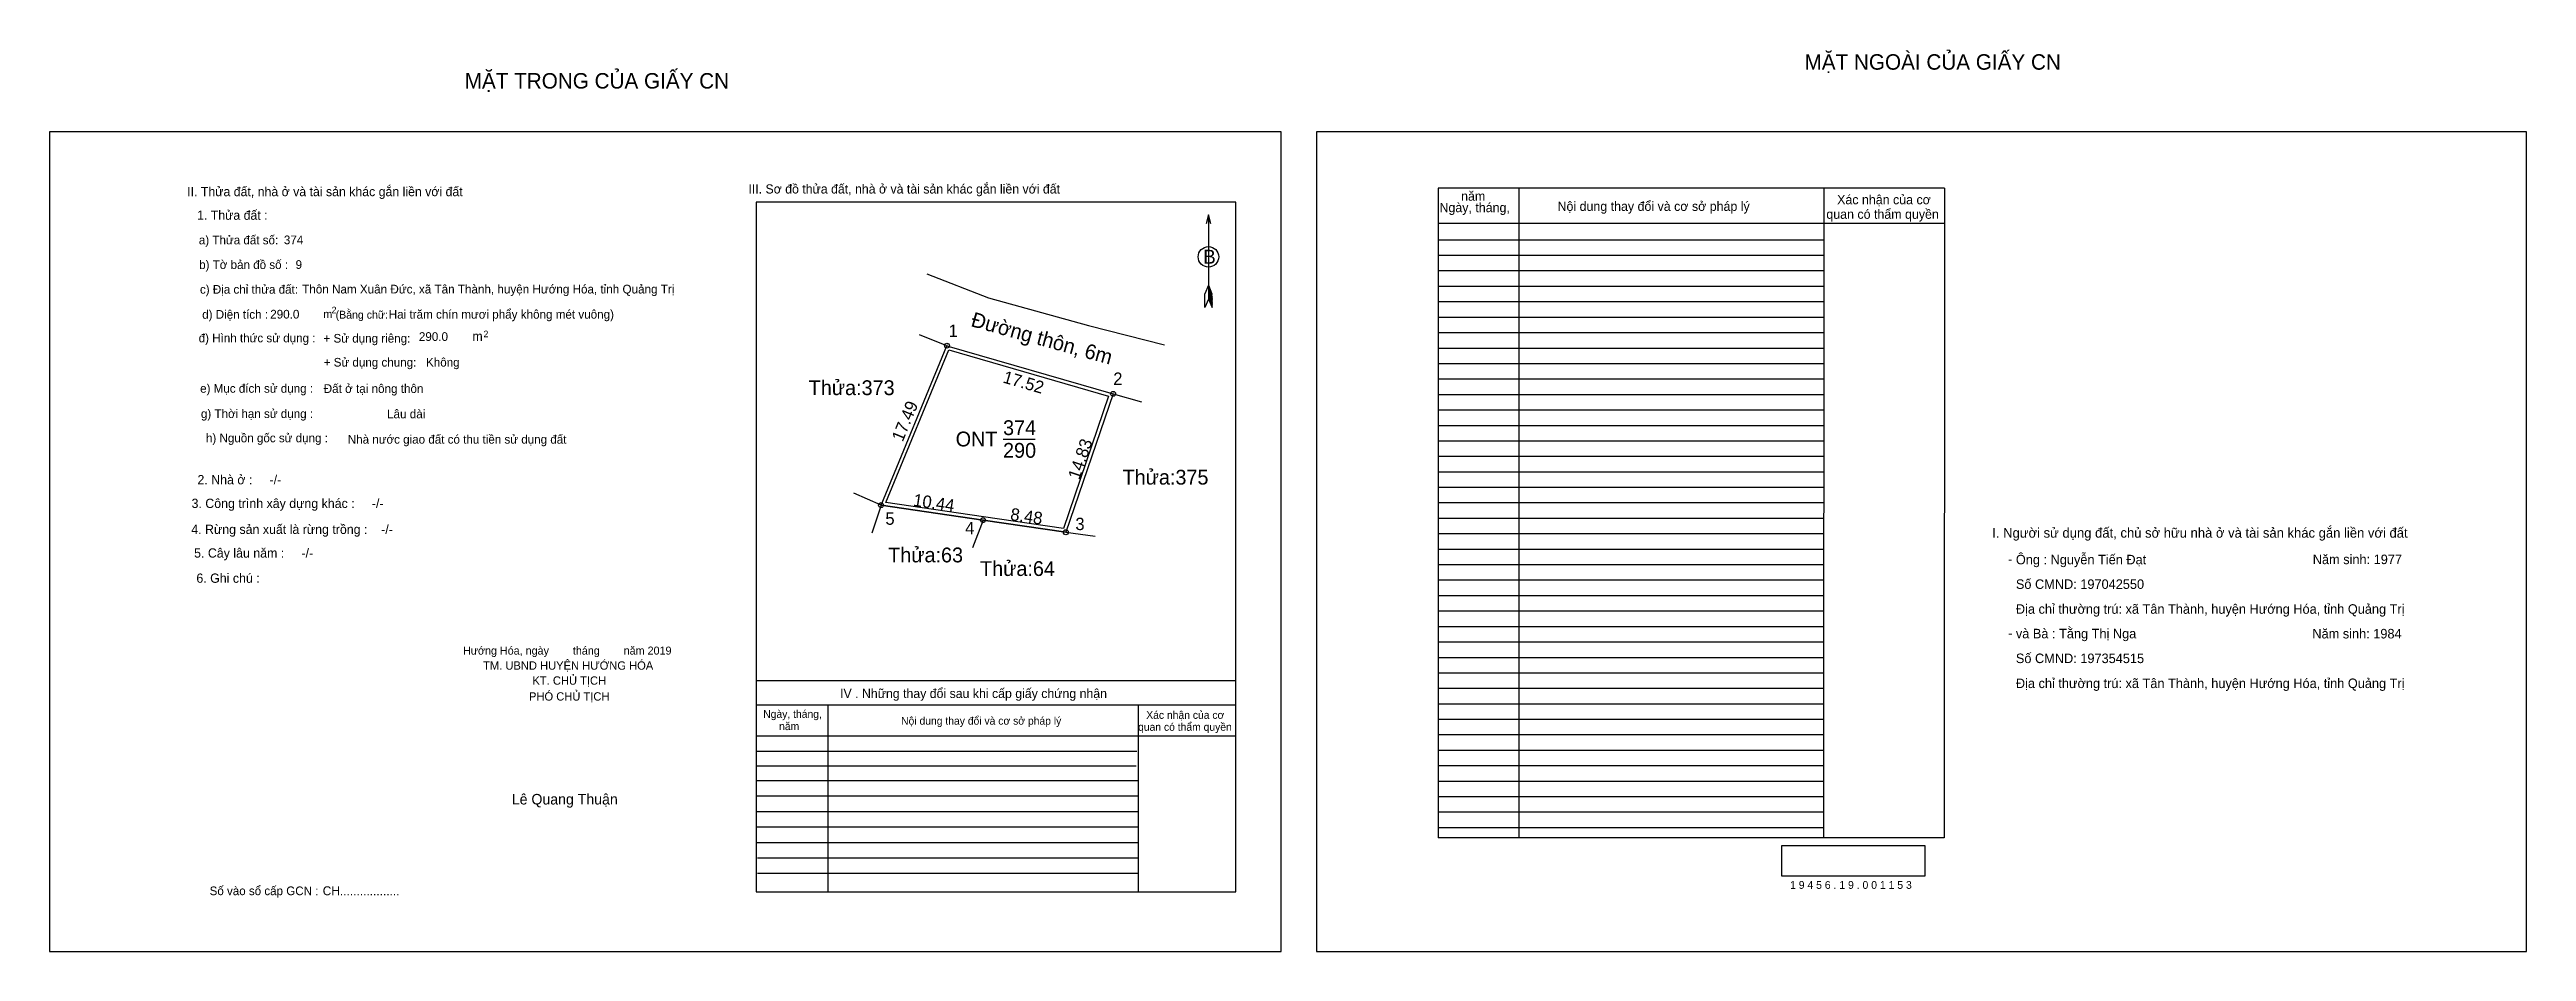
# Model space of a CAD drawing. Extents: x 539415 to 539666, y 1836837 to 1836928.
import ezdxf

# ---------------------------------------------------------------- set-up
doc = ezdxf.new("R2010")
doc.units = 0
for name, color, linetype in [('Default', 7, 'Continuous'), ('Level 1', 7, 'Continuous'), ('Level 10', 7, 'Continuous'), ('Level 11', 7, 'Continuous'), ('Level 13', 7, 'Continuous'), ('Level 27', 7, 'Continuous'), ('Level 35', 7, 'Continuous'), ('Level 36', 7, 'Continuous'), ('Level 40', 7, 'Continuous'), ('Level 49', 7, 'Continuous'), ('Level 5', 7, 'Continuous'), ('Level 52', 7, 'Continuous'), ('Level 55', 7, 'Continuous'), ('Level 6', 7, 'Continuous'), ('Level 7', 7, 'Continuous'), ('Level 8', 7, 'Continuous'), ('Level 9', 7, 'Continuous')]:
    doc.layers.add(name, color=color, linetype=linetype)

msp = doc.modelspace()

# ---------------------------------------------------------------- linework, layer by layer
at = {"layer": 'Level 1'}
for p, q in [((539414.66, 1836920.05), (539414.66, 1836920.05)), ((539543.02, 1836920.05), (539543.02, 1836920.05)), ((539532.08, 1836911.65), (539532.08, 1836903.11)), ((539531.71, 1836902.24), (539531.72, 1836903.65)), ((539532.08, 1836903.11), (539531.71, 1836902.24)), ((539532.08, 1836904.52), (539531.72, 1836903.65)), ((539532.08, 1836904.52), (539532.44, 1836903.65)), ((539532.08, 1836904.4), (539532.44, 1836903.53)), ((539532.08, 1836904.28), (539532.44, 1836903.4)), ((539532.08, 1836904.16), (539532.45, 1836903.28)), ((539532.08, 1836904.03), (539532.45, 1836903.15)), ((539532.08, 1836903.91), (539532.45, 1836903.02)), ((539532.08, 1836903.79), (539532.45, 1836902.9)), ((539532.08, 1836903.66), (539532.45, 1836902.77)), ((539532.08, 1836903.54), (539532.45, 1836902.64)), ((539532.08, 1836903.42), (539532.45, 1836902.52)), ((539532.08, 1836903.3), (539532.46, 1836902.39)), ((539532.08, 1836903.11), (539532.46, 1836902.24)), ((539532.46, 1836902.24), (539532.44, 1836903.65)), ((539539.45, 1836836.98), (539539.45, 1836836.98)), ((539665.62, 1836836.98), (539665.62, 1836836.98))]:
    msp.add_line(p, q, dxfattribs=at)
msp.add_lwpolyline([(539532.33, 1836910.74), (539532.08, 1836911.65), (539531.84, 1836910.74)], dxfattribs=at)
msp.add_circle((539532.08, 1836907.38), 1.04, dxfattribs=at)
at = {"layer": 'Level 10'}
for p, q in [((539498.91, 1836882.22), (539509.24, 1836880.7)), ((539509.24, 1836880.7), (539517.63, 1836879.47))]:
    msp.add_line(p, q, dxfattribs=at)
for points in [[(539522.42, 1836893.5), (539517.63, 1836879.47), (539509.24, 1836880.7), (539498.91, 1836882.22), (539505.59, 1836898.38)], [(539521.97, 1836893.27), (539517.39, 1836879.86), (539509.29, 1836881.05), (539499.4, 1836882.5), (539505.79, 1836897.96)]]:
    msp.add_lwpolyline(points, close=True, dxfattribs=at)
at = {"layer": 'Level 11'}
for centre in [(539505.59, 1836898.38), (539522.42, 1836893.5), (539522.42, 1836893.5), (539498.91, 1836882.22), (539509.24, 1836880.7), (539517.63, 1836879.47)]:
    msp.add_circle(centre, 0.25, dxfattribs=at)
at = {"layer": 'Level 27'}
for p, q in [((539505.59, 1836898.38), (539502.8, 1836899.47)), ((539522.42, 1836893.5), (539525.31, 1836892.69)), ((539498.91, 1836882.22), (539496.16, 1836883.42)), ((539498.91, 1836882.22), (539497.96, 1836879.37)), ((539509.24, 1836880.7), (539508.16, 1836877.9)), ((539517.63, 1836879.47), (539520.6, 1836879.08))]:
    msp.add_line(p, q, dxfattribs=at)
at = {"layer": 'Level 35'}
for p, q in [((539503.54, 1836905.65), (539509.8, 1836903.23)), ((539509.8, 1836903.23), (539519.92, 1836900.43)), ((539519.92, 1836900.43), (539527.62, 1836898.47))]:
    msp.add_line(p, q, dxfattribs=at)
at = {"layer": 'Level 40'}
msp.add_lwpolyline([(539414.66, 1836836.98), (539539.45, 1836836.98), (539539.45, 1836920.05), (539414.66, 1836920.05)], close=True, dxfattribs=at)
at = {"layer": 'Level 52'}
for p, q in [((539606.66, 1836914.34), (539555.34, 1836914.34)), ((539555.34, 1836914.34), (539555.34, 1836848.49)), ((539563.52, 1836914.34), (539563.52, 1836848.49)), ((539594.42, 1836914.34), (539594.4, 1836848.49)), ((539606.66, 1836914.34), (539606.63, 1836848.49)), ((539606.66, 1836910.76), (539555.34, 1836910.76)), ((539594.42, 1836909.08), (539555.34, 1836909.08)), ((539594.42, 1836907.51), (539555.34, 1836907.51)), ((539594.42, 1836905.95), (539555.34, 1836905.95)), ((539594.42, 1836904.38), (539555.34, 1836904.38)), ((539594.42, 1836902.81), (539555.34, 1836902.81)), ((539594.42, 1836901.24), (539555.34, 1836901.24)), ((539594.42, 1836899.68), (539555.34, 1836899.68)), ((539594.42, 1836898.11), (539555.34, 1836898.11)), ((539594.42, 1836896.54), (539555.34, 1836896.54)), ((539594.42, 1836894.97), (539555.34, 1836894.97)), ((539594.42, 1836893.41), (539555.34, 1836893.41)), ((539594.41, 1836891.84), (539555.34, 1836891.84)), ((539594.41, 1836890.27), (539555.34, 1836890.27)), ((539594.41, 1836888.71), (539555.34, 1836888.71)), ((539594.41, 1836887.14), (539555.34, 1836887.14)), ((539594.41, 1836885.57), (539555.34, 1836885.57)), ((539594.41, 1836884), (539555.34, 1836884)), ((539594.41, 1836882.44), (539555.34, 1836882.44)), ((539594.41, 1836880.87), (539555.34, 1836880.87)), ((539594.41, 1836879.3), (539555.34, 1836879.3)), ((539594.41, 1836877.73), (539555.34, 1836877.73)), ((539594.41, 1836876.17), (539555.34, 1836876.17)), ((539594.41, 1836874.6), (539555.34, 1836874.6)), ((539594.41, 1836873.03), (539555.34, 1836873.03)), ((539594.41, 1836871.46), (539555.34, 1836871.46)), ((539594.41, 1836869.9), (539555.34, 1836869.9)), ((539594.41, 1836868.33), (539555.34, 1836868.33)), ((539594.41, 1836866.76), (539555.34, 1836866.76)), ((539594.41, 1836865.2), (539555.34, 1836865.2)), ((539594.4, 1836863.63), (539555.34, 1836863.63)), ((539594.4, 1836862.06), (539555.34, 1836862.06)), ((539594.4, 1836860.49), (539555.34, 1836860.49)), ((539594.4, 1836858.93), (539555.34, 1836858.93)), ((539594.4, 1836857.36), (539555.34, 1836857.36)), ((539594.4, 1836855.79), (539555.34, 1836855.79)), ((539594.4, 1836854.22), (539555.34, 1836854.22)), ((539594.4, 1836852.66), (539555.34, 1836852.66)), ((539594.4, 1836851.09), (539555.34, 1836851.09)), ((539594.4, 1836849.52), (539555.34, 1836849.52)), ((539606.63, 1836848.49), (539555.34, 1836848.49))]:
    msp.add_line(p, q, dxfattribs=at)
msp.add_lwpolyline([(539543.02, 1836836.98), (539665.62, 1836836.98), (539665.62, 1836920.05), (539543.02, 1836920.05)], close=True, dxfattribs=at)
at = {"layer": 'Level 6'}
msp.add_lwpolyline([(539590.19, 1836847.73), (539604.67, 1836847.73), (539604.67, 1836844.62), (539590.19, 1836844.62)], close=True, dxfattribs=at)
at = {"layer": 'Level 7'}
for p, q in [((539524.83, 1836857.25), (539486.26, 1836857.25)), ((539524.76, 1836855.77), (539486.26, 1836855.77)), ((539524.96, 1836854.28), (539486.26, 1836854.28)), ((539524.96, 1836852.71), (539486.26, 1836852.71)), ((539524.96, 1836851.15), (539486.26, 1836851.15)), ((539524.96, 1836849.58), (539486.26, 1836849.58)), ((539524.96, 1836848.01), (539486.26, 1836848.01)), ((539524.96, 1836846.44), (539486.38, 1836846.44)), ((539524.96, 1836844.88), (539486.38, 1836844.88))]:
    msp.add_line(p, q, dxfattribs=at)
at = {"layer": 'Level 8'}
for p, q in [((539534.84, 1836912.94), (539486.26, 1836912.94)), ((539486.26, 1836912.94), (539486.26, 1836843.03)), ((539534.84, 1836843.03), (539534.84, 1836912.94)), ((539534.84, 1836864.41), (539486.26, 1836864.41)), ((539534.84, 1836861.95), (539486.26, 1836861.95)), ((539493.51, 1836861.95), (539493.51, 1836843.03)), ((539524.96, 1836861.95), (539524.96, 1836843.03)), ((539534.84, 1836858.81), (539486.26, 1836858.81)), ((539486.26, 1836843.03), (539534.84, 1836843.03))]:
    msp.add_line(p, q, dxfattribs=at)
at = {"layer": 'Level 9'}
msp.add_line((539511.27, 1836888.92), (539514.53, 1836888.92), dxfattribs=at)

# ---------------------------------------------------------------- texts
at = {"layer": 'Default'}
for s, p in [('e) Mục đích sử dụng :', (539429.92, 1836893.61)), ('g) Thời hạn sử dụng :', (539430, 1836891.05)), ('h) Nguồn gốc sử dụng :', (539430.51, 1836888.59)), ('Nhà nước giao đất có thu tiền sử dụng đất', (539444.88, 1836888.45))]:
    msp.add_text(s, height=0.8793, dxfattribs=at).set_placement(p)
at = {"layer": 'Level 1'}
msp.add_text('B', height=1.41, dxfattribs=at).set_placement((539531.56, 1836906.69))
at = {"layer": 'Level 13'}
for s, p in [('ONT', (539506.47, 1836888.17)), ('374', (539511.27, 1836889.32)), ('290', (539511.27, 1836887.02))]:
    msp.add_text(s, height=1.5, dxfattribs=at).set_placement(p)
at = {"layer": 'Level 36'}
for s, p in [('Thửa:373', (539491.58, 1836893.37)), ('Thửa:375', (539523.38, 1836884.3)), ('Thửa:63', (539499.63, 1836876.42)), ('Thửa:64', (539508.94, 1836875.04))]:
    msp.add_text(s, height=1.5, dxfattribs=at).set_placement(p)
at = {"layer": 'Level 49'}
for s, rotation, p in [('17.52', 343.83, (539511.17, 1836894.66)), ('17.49', 67.5414, (539501.1, 1836888.57)), ('14.83', 71.1495, (539519, 1836884.72)), ('10.44', 351.6429, (539502.11, 1836882.15)), ('8.48', 351.6429, (539511.95, 1836880.71))]:
    msp.add_text(s, height=1.25, rotation=rotation, dxfattribs=at).set_placement(p)
at = {"layer": 'Level 5'}
msp.add_text('Đường thôn, 6m', height=1.5, rotation=344.5343, dxfattribs=at).set_placement((539507.93, 1836900.37))
at = {"layer": 'Level 52'}
for s, height, p in [('Ngày, tháng,', 0.9404, (539555.49, 1836911.91)), ('năm', 0.94, (539557.68, 1836913.07)), ('Nội dung thay đổi và cơ sở pháp lý', 0.9404, (539567.45, 1836912.04)), (' quan có thẩm quyền', 0.9404, (539594.34, 1836911.24)), ('Xác nhận của cơ', 0.9404, (539595.78, 1836912.71))]:
    msp.add_text(s, height=height, dxfattribs=at).set_placement(p)
at = {"layer": 'Level 55'}
for s, height, p in [('373', 0.055, (539505.53, 1836898.32)), ('373', 0.055, (539505.53, 1836898.32)), ('1', 0.2, (539505.53, 1836898.38)), ('0', 0.055, (539505.57, 1836898.32)), ('375', 0.055, (539522.36, 1836893.45)), ('2', 0.2, (539522.35, 1836893.5)), ('0', 0.055, (539522.4, 1836893.45)), ('5', 0.2, (539498.85, 1836882.22)), ('373', 0.055, (539498.85, 1836882.17)), ('373', 0.055, (539498.85, 1836882.17)), ('63', 0.055, (539498.87, 1836882.17)), ('63', 0.055, (539498.87, 1836882.17)), ('4', 0.2, (539509.17, 1836880.7)), ('63', 0.055, (539509.21, 1836880.65)), ('64', 0.055, (539509.2, 1836880.65)), ('63', 0.055, (539509.21, 1836880.65)), ('375', 0.055, (539517.57, 1836879.42)), ('3', 0.2, (539517.57, 1836879.47)), ('64', 0.055, (539517.59, 1836879.42))]:
    msp.add_text(s, height=height, dxfattribs=at).set_placement(p)
at = {"layer": 'Level 6'}
for s, height, p in [('374', 0.883, (539438.4, 1836908.66)), ('9', 0.883, (539439.59, 1836906.16)), ('Thôn Nam Xuân Đức, xã Tân Thành, huyện Hướng Hóa, tỉnh Quảng Trị', 0.884, (539440.26, 1836903.67)), ('Hai trăm chín mươi phẩy không mét vuông)', 0.8827, (539449.03, 1836901.12)), ('290.0', 0.883, (539437.02, 1836901.13)), ('290.0', 0.883, (539452.08, 1836898.86)), ('Đất ở tại nông thôn', 0.884, (539442.44, 1836893.59)), ('Lâu dài', 0.884, (539448.86, 1836891.02)), ('Ông : Nguyễn Tiến Đạt', 0.9655, (539613.89, 1836876.22)), ('Năm sinh: 1977', 0.9655, (539643.97, 1836876.24)), ('Số CMND: 197042550', 0.9655, (539613.89, 1836873.73)), ('Địa chỉ thường trú: xã Tân Thành, huyện Hướng Hóa, tỉnh Quảng Trị', 0.9655, (539613.89, 1836871.21)), ('và Bà : Tằng Thị Nga', 0.9655, (539613.89, 1836868.72)), ('Năm sinh: 1984', 0.9655, (539643.93, 1836868.71)), ('Số CMND: 197354515', 0.9655, (539613.89, 1836866.21)), ('Địa chỉ thường trú: xã Tân Thành, huyện Hướng Hóa, tỉnh Quảng Trị', 0.9655, (539613.89, 1836863.68)), ('1 9 4 5 6 . 1 9 . 0 0 1 1 5 3', 0.7899, (539591.01, 1836843.33))]:
    msp.add_text(s, height=height, dxfattribs=at).set_placement(p)
at = {"layer": 'Level 7'}
for s, height, p in [('MẶT NGOÀI CỦA GIẤY CN', 1.5673, (539592.48, 1836926.35)), ('MẶT TRONG CỦA GIẤY CN', 1.5673, (539456.73, 1836924.44)), ('II. Thửa đất, nhà ở và tài sản khác gắn liền với đất', 0.9325, (539428.61, 1836913.53)), ('III. Sơ đồ thửa đất, nhà ở và tài sản khác gắn liền với đất', 0.9325, (539485.47, 1836913.8)), ('1. Thửa đất :', 0.9325, (539429.61, 1836911.14)), ('a) Thửa đất số:', 0.8793, (539429.79, 1836908.65)), ('b) Tờ bản đồ số :', 0.8793, (539429.82, 1836906.15)), ('c) Địa chỉ thửa đất:', 0.8793, (539429.9, 1836903.65)), ('d) Diện tích :', 0.8793, (539430.13, 1836901.11)), ('2', 0.666, (539443.24, 1836901.66)), ('(Bằng chữ:', 0.799, (539443.65, 1836901.12)), ('đ) Hình thức sử dụng :', 0.8793, (539429.77, 1836898.72)), ('m', 0.799, (539442.41, 1836901.19)), ('+ Sử dụng riêng:', 0.8793, (539442.42, 1836898.69)), ('m', 0.94, (539457.5, 1836898.87)), ('2', 0.666, (539458.63, 1836899.24)), ('+ Sử dụng chung:', 0.8793, (539442.44, 1836896.26)), ('Không', 0.879, (539452.81, 1836896.26)), ('2. Nhà ở :     -/-', 0.9378, (539429.65, 1836884.33)), ('3. Công trình xây dựng khác :     -/-', 0.9378, (539429.05, 1836881.93)), ('4. Rừng sản xuất là rừng trồng :    -/-', 0.9378, (539429.02, 1836879.3)), ('I. Người sử dụng đất, chủ sở hữu nhà ở và tài sản khác gắn liền với đất', 0.9874, (539611.5, 1836878.92)), ('5. Cây lâu năm :     -/-', 0.9378, (539429.31, 1836876.9)), ('6. Ghi chú :', 0.9378, (539429.54, 1836874.35)), ('-', 1, (539613.09, 1836876.25)), ('Hướng Hóa, ngày        tháng        năm 2019', 0.8148, (539456.55, 1836867.07)), ('-', 1, (539613.11, 1836868.75)), ('TM. UBND HUYỆN HƯỚNG HÓA', 0.8443, (539458.59, 1836865.54)), ('KT. CHỦ TỊCH', 0.8443, (539463.59, 1836864.02)), ('PHÓ CHỦ TỊCH', 0.8442, (539463.24, 1836862.41)), ('IV . Những thay đổi sau khi cấp giấy chứng nhận', 0.9325, (539494.76, 1836862.67)), ('Ngày, tháng,', 0.7837, (539486.97, 1836860.66)), ('năm', 0.784, (539488.58, 1836859.42)), ('Nội dung thay đổi và cơ sở pháp lý', 0.7837, (539500.94, 1836859.97)), (' quan có thẩm quyền', 0.7837, (539524.66, 1836859.35)), ('Xác nhận của cơ', 0.7837, (539525.78, 1836860.56)), ('Lê Quang Thuận', 1.0693, (539461.5, 1836851.88)), ('Số vào sổ cấp GCN :', 0.8777, (539430.88, 1836842.69)), ('CH..................', 0.9028, (539442.34, 1836842.68))]:
    msp.add_text(s, height=height, dxfattribs=at).set_placement(p)
at = {"layer": 'Level 9'}
for s, p in [('1', (539505.76, 1836899.27)), ('2', (539522.44, 1836894.41)), ('5', (539499.35, 1836880.23)), ('4', (539507.43, 1836879.27)), ('3', (539518.6, 1836879.69))]:
    msp.add_text(s, height=1.25, dxfattribs=at).set_placement(p)

doc.saveas('drawing.dxf')
